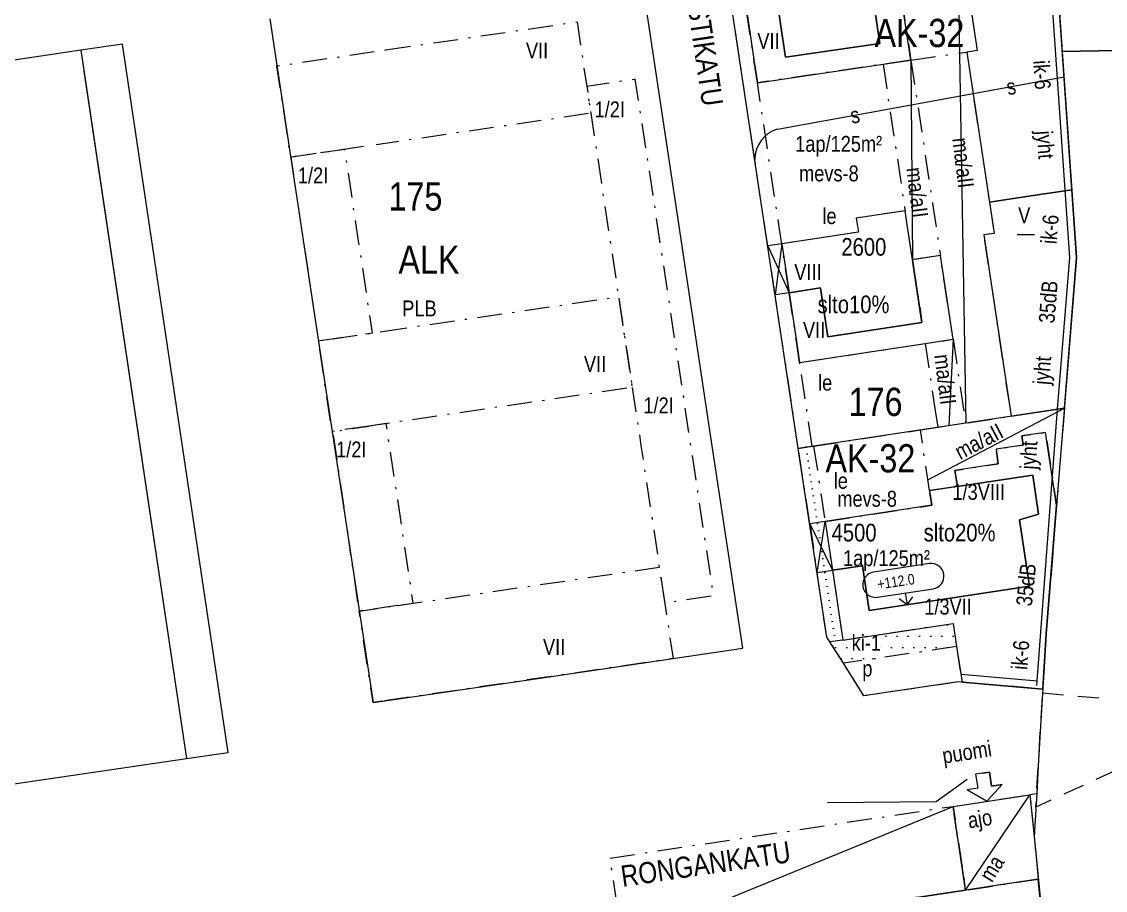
# Model space of a CAD drawing. Header units: metres. Extents: x 24485995 to 24488038, y 6819999 to 6822001.
# Drawn here: x 24487770.6 to 24487924.3, y 6821278.4 to 6821401.5 of the extents above; entities that cross this region are included whole.
import ezdxf

# ---------------------------------------------------------------- set-up
doc = ezdxf.new("R2010")
doc.units = ezdxf.units.M
for name, pattern in [('k10020', [0]), ('k10040', [10.3, 3.5, -1.5, 0.3, -1.5, 3.5]), ('k10050', [8, 3, -2, 3]), ('K10271', [0]), ('k10400', [0]), ('k10rt0', [0]), ('k10vi1', [0]), ('Osoitus_AK', [0])]:
    doc.linetypes.add(name, pattern=pattern)
for name, color, linetype, lineweight in [('AK_AsemakaavaTeksti_Kadun_puistonnimi', 7, 'Continuous', 0), ('AK_AsemakaavaTeksti_Korttelinumero', 7, 'Continuous', 0), ('AK_AsemakaavaViiva_Kaupunginosan_raja', 7, 'Continuous', 0), ('AK_JohdoillevarattuTeksti', 7, 'Continuous', 0), ('AK_JohdoillevarattuViiva', 7, 'Continuous', 0), ('AK_Kaavamerkinta_Kayttotarkoitusalue', 7, 'Continuous', 0), ('AK_KayttotarkoitusSymboliViiva_Rautatiealueen_kuvio', 14, 'Continuous', 0), ('AK_KayttotarkoitusSymboliViiva_Virkistysalueen_kuvio_murtoviiva', 7, 'Continuous', 0), ('AK_KayttotarkoitusViiva', 7, 'Continuous', 0), ('AK_LiikennointiSymboli_Ajoneuvoliittyma', 7, 'Continuous', 0), ('AK_LiikennointiTeksti_Autopaikkamerkinta_m2', 7, 'Continuous', 0), ('AK_LiikennointiViiva_Polkuviivoitus', 7, 'Continuous', 0), ('AK_MuuAsemakaavaTeksti_Alueenosan_kayttotarkoitus', 7, 'Continuous', 0), ('AK_MuuAsemakaavaTeksti_Erityismaarays', 7, 'Continuous', 0), ('AK_MuuAsemakaavaViiva_alueenosan_raja', 7, 'Continuous', 0), ('AK_MuuAsemakaavaViiva_Merkinnan_alleviivaus', 7, 'Continuous', 0), ('AK_MuuAsemakaavaViiva_Merkinnan_Kohdistusnuoli', 7, 'Continuous', 0), ('AK_MuuAsemakaavaViiva_Ohj_alueenosan_raja', 7, 'Continuous', 0), ('AK_Poistettava_merkintä', 7, 'Continuous', 0), ('AK_RakennusalaTeksti_Kerrosala_tai_luku', 7, 'Continuous', 0), ('AK_RakennusalaTeksti_Rakennusoikeus', 7, 'Continuous', 0), ('AK_RakennusalaViiva_Maanalaisen_tilan_viiva', 7, 'Continuous', 0), ('AK_RakennusalaViiva_Rakennusalan_raja__I_', 7, 'Continuous', 0), ('AK_RakentaminenTeksti_Korkeusmerkinta', 7, 'Continuous', 0), ('AK_RakentaminenTeksti_Korkeusmerkinta_ja_soikio_ja_nuoli', 7, 'Continuous', 0), ('AK_RakentaminenTeksti_Rakentamismaarays', 7, 'Continuous', 0), ('AK_RakentaminenViiva_dB_yms_aaltoviiva', 7, 'Continuous', 0), ('AK_RakentaminenViiva_Kulkuaukko', 7, 'Continuous', 0), ('AK_Tontti_Sitova', 7, 'Continuous', 0), ('AK_YmparistoAlue_Istutettava_alue', 7, 'Continuous', 0)]:
    doc.layers.add(name, color=color, linetype=linetype, lineweight=lineweight)
doc.styles.add('ArialNarrow', font='ARIALN.TTF')

# ---------------------------------------------------------------- blocks, each defined once
blk = doc.blocks.new('K10620')
at = {"layer": 'AK_LiikennointiSymboli_Ajoneuvoliittyma', "color": 7, "linetype": 'Continuous', "lineweight": 13, "extrusion": (0, 0, -1), "flags": 128}
blk.add_lwpolyline([(0, 4), (-1, 4), (-1, 2), (-2.5, 2), (0, 0), (2.5, 2)], dxfattribs=at)
at = {"layer": 'AK_LiikennointiSymboli_Ajoneuvoliittyma', "color": 7, "linetype": 'Continuous', "lineweight": 13, "flags": 128}
for points in [[(0, 4), (-1, 4), (-1, 2), (-2.5, 2)], [(0, 0), (2.5, 2), (1, 2), (1, 4), (-1, 4), (-1, 2), (-2.5, 2), (0, 0)]]:
    blk.add_lwpolyline(points, dxfattribs=at)

msp = doc.modelspace()

# ---------------------------------------------------------------- hatches: boundary and pattern name
at = {"layer": 'AK_YmparistoAlue_Istutettava_alue', "linetype": 'Continuous', "lineweight": 0}
h = msp.add_hatch(dxfattribs=at)
h.set_pattern_fill('DOTS', style=0)
h.set_pattern_definition([(0, (0, 0), (0.79375, 1.5875), [0, -1.5875])])
h.paths.add_polyline_path([(24487902.6734443, 6821316.27320058), (24487887.0488793, 6821313.912559331), (24487885.2009188, 6821313.642454371), (24487887.1148966, 6821310.6117893), (24487903.1684532, 6821312.992432091)], flags=0)

# ---------------------------------------------------------------- linework, layer by layer
at = {"layer": 'AK_AsemakaavaViiva_Kaupunginosan_raja', "linetype": 'k10020', "lineweight": 9, "flags": 128}
for points in [[(24487879.7023857, 6821577.89217098), (24487895.615286, 6821530.80369641), (24487899.6692676, 6821517.41484389), (24487905.9881303, 6821518.384870541), (24487910.8034429, 6821488.79521406), (24487916.4973176, 6821436.786645741), (24487916.4663405, 6821432.32968233), (24487916.5583991, 6821420.21577946), (24487916.7044061, 6821418.21579623), (24487918.15371, 6821397.305615417)], [(24487918.15371, 6821397.305615417), (24487920.1765836, 6821368.12021478), (24487916.1979501, 6821318.94363065), (24487915.8419832, 6821314.77866671), (24487915.0806579, 6821301.68473489), (24487914.750295, 6821296.06859322), (24487914.5251435, 6821292.13186526), (24487914.1455076, 6821286.10595448), (24487923.304498, 6821193.25579501)], [(24487916.19795012, 6821318.943630648), (24487915.8419822, 6821314.778666708)]]:
    msp.add_lwpolyline(points, dxfattribs=at)
at = {"layer": 'AK_JohdoillevarattuViiva', "linetype": 'Continuous', "lineweight": 5, "flags": 128}
msp.add_lwpolyline([(24487877.77838307, 6821386.309886431), (24487890.54310346, 6821388.617921901), (24487918.40349296, 6821393.703000979)], dxfattribs=at)
at = {"layer": 'AK_JohdoillevarattuViiva', "linetype": 'Continuous', "lineweight": 5}
msp.add_arc((24487878.98876771, 6821382.030451783), 4.447312883360309, 105.7928917867798, 180.1615914733269, dxfattribs=at)
at = {"layer": 'AK_KayttotarkoitusSymboliViiva_Rautatiealueen_kuvio', "linetype": 'k10rt0', "lineweight": 9, "flags": 128}
for points in [[(24487924.64604183, 6821852.720110704), (24487904.08358029, 6821852.361539736), (24487904.75428579, 6821807.941908055), (24487905.43297535, 6821762.949307509), (24487907.21854532, 6821686.10905562), (24487913.9824257, 6821671.386038392), (24487914.74472021, 6821645.3330756), (24487910.6907476, 6821634.894053151), (24487910.50346331, 6821632.81086052), (24487910.2023549, 6821627.33068035), (24487899.4684914, 6821621.940256291), (24487897.4930354, 6821624.77242487), (24487893.4658316, 6821630.70177727), (24487884.7569596, 6821641.67662624), (24487880.2880261, 6821647.15855009), (24487879.1810101, 6821648.209491991), (24487876.7110858, 6821650.244500852), (24487873.05414455, 6821653.849446465), (24487855.4176124, 6821681.95449471), (24487821.77048899, 6821715.949614729), (24487818.52860424, 6821719.225387265), (24487799.77128886, 6821735.351089866), (24487767.8722853, 6821767.048332176), (24487755.21320321, 6821781.917177107), (24487754.15719077, 6821783.157082304), (24487739.41492655, 6821800.471783208), (24487696.34864466, 6821848.581171733), (24487683.58441098, 6821858.142776372), (24487654.73575537, 6821879.753925173), (24487650.71070438, 6821881.856830463), (24487621.01908737, 6821897.368643151), (24487600.39392993, 6821873.181235921), (24487598.10943656, 6821864.476649626), (24487613.68648065, 6821859.044873778), (24487616.271488, 6821858.142911), (24487640.06953868, 6821849.844247383), (24487682.4393267, 6821818.053565655), (24487715.80283004, 6821790.927618366), (24487738.08405294, 6821771.239037644), (24487753.32701956, 6821757.467241853), (24487770.9402583, 6821740.395893523), (24487787.91356931, 6821723.124363481), (24487795.88921307, 6821708.091344854), (24487807.57174963, 6821689.160511232), (24487820.974267, 6821667.441691352), (24487821.77024078, 6821666.310749292), (24487824.33916858, 6821662.659924824), (24487840.7339012, 6821638.267392776), (24487845.60083519, 6821631.026487147), (24487845.64066321, 6821630.993727224), (24487848.93882458, 6821626.060259089), (24487850.4638896, 6821623.79135594), (24487879.54117701, 6821578.14522494), (24487879.7023857, 6821577.89217098), (24487895.61528601, 6821530.80369641), (24487899.66926781, 6821517.414843082), (24487905.9881303, 6821518.384870541), (24487910.8034429, 6821488.79521406), (24487916.4973176, 6821436.786645741), (24487916.4663405, 6821432.32968233), (24487916.5583991, 6821420.21577946), (24487916.7044061, 6821418.21579623), (24487918.15371, 6821397.305615417), (24487972.15308331, 6821398.289360647), (24487971.72620431, 6821400.0679158), (24487964.67533961, 6821452.650145851), (24487958.7884013, 6821526.967870741), (24487942.4943504, 6821632.63172495), (24487937.28294351, 6821689.54663168), (24487936.7627468, 6821689.744294732), (24487929.6197386, 6821696.06128245), (24487927.29513558, 6821700.490079006), (24487924.64604183, 6821852.720110704)], [(24487999.22161, 6821122.62183701), (24487997.6781459, 6821229.09576366), (24487996.7446885, 6821295.83102161), (24487972.15308331, 6821398.289360647), (24487918.15371, 6821397.305615417), (24487920.1765836, 6821368.12021478), (24487916.1979501, 6821318.94363065), (24487915.8419832, 6821314.77866671), (24487915.0806579, 6821301.68473489), (24487914.750295, 6821296.06859322), (24487914.5251435, 6821292.13186526), (24487914.1455076, 6821286.10595448), (24487923.304498, 6821193.25579501), (24487923.4974113, 6821121.010658361), (24487999.22161, 6821122.62183701)]]:
    msp.add_lwpolyline(points, dxfattribs=at)
at = {"layer": 'AK_KayttotarkoitusSymboliViiva_Virkistysalueen_kuvio_murtoviiva', "linetype": 'k10vi1', "lineweight": 9, "flags": 128}
msp.add_lwpolyline([(24487779.42479755, 6821394.523040054), (24487793.97671712, 6821297.108103612), (24487799.91256056, 6821297.978170399), (24487799.91056052, 6821297.994170244), (24487784.91542034, 6821398.37616946), (24487781.94867681, 6821397.933170669)], dxfattribs=at)
at = {"layer": 'AK_KayttotarkoitusViiva', "linetype": 'Continuous', "lineweight": 20, "flags": 128}
for points in [[(24487850.4638896, 6821623.79135594), (24487879.7023857, 6821577.89217098), (24487895.615286, 6821530.80369641), (24487899.6692676, 6821517.41484389), (24487905.9881303, 6821518.384870541), (24487910.8034429, 6821488.79521406), (24487916.4973176, 6821436.786645741), (24487916.4663405, 6821432.32968233), (24487916.5583991, 6821420.21577946), (24487916.7044061, 6821418.21579623), (24487918.15371, 6821397.305615417)], [(24487880.72355747, 6821341.07728954), (24487875.41948314, 6821376.203961863), (24487870.10741881, 6821411.381640059), (24487893.85290272, 6821414.864718846), (24487916.70440608, 6821418.215796234)], [(24487805.79688041, 6821401.950346112), (24487810.67892003, 6821369.616685939), (24487820.42799986, 6821305.049361685), (24487821.77196456, 6821305.246376208), (24487842.19553088, 6821308.241430949), (24487872.8658773, 6821312.739513152), (24487868.29780579, 6821342.997222558), (24487863.11673598, 6821377.307900952), (24487858.23467684, 6821409.640601282)], [(24487778.9815731, 6821397.490118094), (24487713.70727978, 6821387.738473563), (24487728.67744631, 6821287.531341662), (24487793.97671712, 6821297.108103612)], [(24487793.97671712, 6821297.108103612), (24487799.91256056, 6821297.978170399), (24487799.91056052, 6821297.994170244), (24487784.91542033, 6821398.376169459), (24487778.9815731, 6821397.490118094)], [(24487778.9815731, 6821397.490118094), (24487793.97671712, 6821297.108103612)], [(24487918.15371, 6821397.305615417), (24487920.1765836, 6821368.12021478), (24487916.1979501, 6821318.94363065), (24487915.8419832, 6821314.77866671), (24487915.0806579, 6821301.68473489), (24487914.750295, 6821296.06859322), (24487914.5251435, 6821292.13186526), (24487914.1455076, 6821286.10595448), (24487923.304498, 6821193.25579501), (24487923.4974113, 6821121.010658361), (24487999.22161, 6821122.62183701)], [(24487918.15371, 6821397.305615417), (24487972.15308331, 6821398.289360647)], [(24487918.44973765, 6821346.774389178), (24487904.45404228, 6821344.660352218), (24487880.72355747, 6821341.07728954)], [(24487884.76162392, 6821314.333546389), (24487880.72355747, 6821341.07728954)], [(24487915.38803788, 6821306.970735165), (24487903.38227807, 6821307.967678167), (24487890.02456301, 6821306.009642357), (24487887.1125966, 6821310.615589255), (24487884.76162392, 6821314.333546389)], [(24487902.659164, 6821290.34342192), (24487913.5653761, 6821291.98720888)], [(24487914.52514349, 6821292.131865253), (24487913.56537608, 6821291.987208872)], [(24487913.5653761, 6821291.98720888), (24487914.1455076, 6821286.10595448)], [(24487855.8357993, 6821271.15076833), (24487904.4475915, 6821278.477547641), (24487902.659164, 6821290.34342192)]]:
    msp.add_lwpolyline(points, dxfattribs=at)
at = {"layer": 'AK_LiikennointiViiva_Polkuviivoitus', "linetype": 'Continuous', "lineweight": 0, "flags": 128}
for points in [[(24487872.66519678, 6821401.139863675), (24487872.66498773, 6821401.139832112)], [(24487872.81448577, 6821400.151078853), (24487872.81422993, 6821400.151040224)], [(24487872.96377476, 6821399.162294025), (24487872.96347213, 6821399.162248332)], [(24487873.11306373, 6821398.173509193), (24487873.11271433, 6821398.173456438)], [(24487873.26235272, 6821397.18472436), (24487873.26195653, 6821397.184664538)], [(24487873.41164172, 6821396.195939521), (24487873.41119874, 6821396.195872639)], [(24487873.5608957, 6821395.207203484), (24487873.56048948, 6821395.207142173)], [(24487873.71013181, 6821394.21841066), (24487873.70984238, 6821394.218366974)], [(24487873.85936791, 6821393.229617829), (24487873.85919527, 6821393.229591772)], [(24487874.00869096, 6821392.24070203), (24487874.00856576, 6821392.240683113)], [(24487874.15806013, 6821391.251929288), (24487874.15791373, 6821391.251907171)], [(24487874.3074293, 6821390.263156543), (24487874.30726169, 6821390.263131222)], [(24487874.45679847, 6821389.274383795), (24487874.45660967, 6821389.274355273)], [(24487874.60616764, 6821388.285611045), (24487874.60595763, 6821388.285579316)], [(24487874.75553681, 6821387.296838291), (24487874.7553056, 6821387.296803362)], [(24487874.90490598, 6821386.308065535), (24487874.90465356, 6821386.308027402)], [(24487875.05427516, 6821385.319292774), (24487875.05400154, 6821385.31925144)], [(24487875.20364432, 6821384.330520013), (24487875.2033495, 6821384.330475473)], [(24487875.3530135, 6821383.341747247), (24487875.35269746, 6821383.341699505)], [(24487875.50238267, 6821382.352974478), (24487875.50204543, 6821382.352923537)], [(24487875.65175183, 6821381.364201707), (24487875.6513934, 6821381.364147561)], [(24487875.80112101, 6821380.375428936), (24487875.80074137, 6821380.375371584)], [(24487875.95049018, 6821379.386656159), (24487875.95008933, 6821379.386595603)], [(24487876.09985935, 6821378.397883378), (24487876.0994373, 6821378.397819621)], [(24487876.24922852, 6821377.409110595), (24487876.24878527, 6821377.409043632)], [(24487876.39859769, 6821376.420337808), (24487876.39813324, 6821376.420267645)], [(24487876.54789687, 6821375.431620517), (24487876.547431, 6821375.431550168)], [(24487876.69720145, 6821374.442837968), (24487876.69673558, 6821374.442767621)], [(24487876.84650603, 6821373.454055418), (24487876.84604015, 6821373.45398507)], [(24487876.99581061, 6821372.465272864), (24487876.99534474, 6821372.465202517)], [(24487877.14514016, 6821371.476455562), (24487877.14463835, 6821371.476379767)], [(24487877.2944824, 6821370.487678689), (24487877.29391039, 6821370.487592292)], [(24487877.53193187, 6821368.914978217), (24487877.53133947, 6821368.914888793)], [(24487877.681189, 6821367.926188486), (24487877.68061769, 6821367.926102245)], [(24487877.83044614, 6821366.937398755), (24487877.82989591, 6821366.937315697)], [(24487877.97970328, 6821365.948609018), (24487877.97917413, 6821365.948529143)], [(24487878.12896041, 6821364.95981928), (24487878.12845235, 6821364.959742585)], [(24487878.27821755, 6821363.971029537), (24487878.27773056, 6821363.970956029)], [(24487878.42747469, 6821362.982239795), (24487878.42700879, 6821362.982169465)], [(24487878.57675606, 6821361.993432143), (24487878.57629018, 6821361.99336181)], [(24487878.72603427, 6821361.004645575), (24487878.72556841, 6821361.00457524)], [(24487878.87531249, 6821360.015859005), (24487878.87484663, 6821360.015788671)], [(24487879.02459071, 6821359.02707243), (24487879.02412484, 6821359.027002097)], [(24487879.173869, 6821358.038285926), (24487879.17340312, 6821358.038215591)], [(24487879.32314779, 6821357.049499913), (24487879.32268192, 6821357.049429579)], [(24487879.47242657, 6821356.060713903), (24487879.4719607, 6821356.060643568)], [(24487879.62179118, 6821355.071864467), (24487879.6213253, 6821355.071794096)], [(24487879.77114466, 6821354.083089736), (24487879.77067878, 6821354.083019363)], [(24487879.92049814, 6821353.094315005), (24487879.92003226, 6821353.094244632)], [(24487880.06980919, 6821352.105571619), (24487880.06935559, 6821352.10550312)], [(24487880.21912577, 6821351.116791312), (24487880.21868446, 6821351.11672467)], [(24487880.36844233, 6821350.128011003), (24487880.36801334, 6821350.127946218)], [(24487880.51775892, 6821349.139230696), (24487880.51734222, 6821349.139167769)], [(24487880.66707549, 6821348.150450386), (24487880.66667111, 6821348.150389321)], [(24487880.81639208, 6821347.161670078), (24487880.816, 6821347.161610869)], [(24487880.96570867, 6821346.172889772), (24487880.96532889, 6821346.172832419)], [(24487881.11502526, 6821345.184109464), (24487881.11465778, 6821345.184053969)], [(24487881.26434184, 6821344.195329156), (24487881.26398667, 6821344.195275518)], [(24487881.41365844, 6821343.206548848), (24487881.41331556, 6821343.206497069)], [(24487881.56297503, 6821342.217768542), (24487881.56264447, 6821342.217718618)], [(24487881.71229164, 6821341.228988234), (24487881.71197337, 6821341.228940169)], [(24487881.90974944, 6821341.25592895), (24487881.7123998, 6821341.226116492)], [(24487882.05911558, 6821340.267156129), (24487881.86169761, 6821340.237333344)], [(24487882.20848175, 6821339.278383305), (24487882.01099541, 6821339.248550195)], [(24487882.35784791, 6821338.28961048), (24487882.16029322, 6821338.259767047)], [(24487882.50721408, 6821337.300837656), (24487882.30959104, 6821337.270983898)], [(24487882.65658024, 6821336.312064833), (24487882.45888886, 6821336.282200749)], [(24487882.80594642, 6821335.323292008), (24487882.60818668, 6821335.293417601)], [(24487882.95531259, 6821334.334519183), (24487882.75748451, 6821334.304634453)], [(24487883.10467877, 6821333.345746359), (24487882.90678233, 6821333.315851304)], [(24487883.25404494, 6821332.356973535), (24487883.05608017, 6821332.327068155)], [(24487883.40341114, 6821331.368200716), (24487883.205378, 6821331.338285005)], [(24487883.55274659, 6821330.379512557), (24487883.354677, 6821330.349609235)], [(24487883.70202546, 6821329.390726549), (24487883.50406136, 6821329.360839152)], [(24487883.85130434, 6821328.401940538), (24487883.65344574, 6821328.372069068)], [(24487884.00058321, 6821327.413154529), (24487883.80283011, 6821327.383298984)], [(24487884.1498621, 6821326.424368517), (24487883.95221449, 6821326.3945289)], [(24487884.29914098, 6821325.435582506), (24487884.10159886, 6821325.40575882)], [(24487884.44841986, 6821324.446796497), (24487884.25098325, 6821324.416988737)], [(24487884.59770663, 6821323.457988764), (24487884.40034093, 6821323.428187137)], [(24487884.74700792, 6821322.469206136), (24487884.54957218, 6821322.439393933)], [(24487884.89630922, 6821321.480423506), (24487884.69880341, 6821321.450600725)], [(24487885.04561052, 6821320.49164088), (24487884.84803465, 6821320.46180752)], [(24487885.19491182, 6821319.50285825), (24487884.99726591, 6821319.473014313)], [(24487885.34421313, 6821318.514075623), (24487885.14649715, 6821318.484221108)], [(24487885.49351444, 6821317.525292995), (24487885.2957284, 6821317.495427903)], [(24487885.64281575, 6821316.536510366), (24487885.44495966, 6821316.506634695)], [(24487885.79211706, 6821315.547727739), (24487885.59419092, 6821315.517841491)], [(24487885.94141838, 6821314.558945112), (24487885.74342218, 6821314.529048283)]]:
    msp.add_lwpolyline(points, dxfattribs=at)
at = {"layer": 'AK_MuuAsemakaavaViiva_alueenosan_raja', "linetype": 'k10040', "lineweight": 5, "flags": 128}
for points in [[(24487903.25169845, 6821416.242750493), (24487904.29071103, 6821409.362811494), (24487906.08873281, 6821397.45591673), (24487904.60576504, 6821397.238911988)], [(24487890.94100138, 6821407.363767868), (24487894.89791538, 6821407.943780846), (24487896.68993708, 6821396.07788681)], [(24487874.92241016, 6821392.886818507), (24487874.47340472, 6821395.861791348), (24487873.35539117, 6821403.266723629)], [(24487876.39349495, 6821369.75302047), (24487876.07949113, 6821371.833001588), (24487875.41948314, 6821376.203961863), (24487872.94345317, 6821392.596812366), (24487872.49544775, 6821395.562785229), (24487871.37643418, 6821402.976717286)], [(24487822.26149279, 6821397.541547697), (24487849.34890408, 6821401.514632056), (24487851.30492777, 6821388.56175348), (24487820.88103621, 6821384.099149366)], [(24487819.10013839, 6821383.83814216), (24487808.76090445, 6821382.322552406), (24487806.80488858, 6821395.275416268), (24487822.26149279, 6821397.541547697)], [(24487896.68993708, 6821396.07788681), (24487904.60576504, 6821397.238911988)], [(24487904.60576504, 6821397.238911988), (24487907.81580392, 6821375.980099121)], [(24487896.68993708, 6821396.07788681), (24487892.73302308, 6821395.49787429), (24487874.92241016, 6821392.886818507)], [(24487892.73302308, 6821395.49787429), (24487895.19505291, 6821379.191019847), (24487895.79606019, 6821375.211055251), (24487895.86806107, 6821374.733059498)], [(24487896.68993708, 6821396.07788681), (24487899.14996687, 6821379.788031587), (24487899.75097415, 6821375.808066838), (24487899.89997597, 6821374.82007558), (24487900.5719841, 6821370.369114932), (24487900.86998773, 6821368.392132389)], [(24487857.17200185, 6821349.702117709), (24487858.41001996, 6821341.504196441), (24487861.01605875, 6821324.241362234), (24487861.77807024, 6821319.198410669), (24487868.70392193, 6821320.214429229), (24487865.33187007, 6821342.549214725), (24487860.15080051, 6821376.85989238), (24487857.61377119, 6821393.378739007), (24487851.03791411, 6821392.41371879), (24487850.7299208, 6821392.368717846), (24487851.30492777, 6821388.56175348), (24487853.2289511, 6821375.814872473), (24487855.23097536, 6821362.55599573), (24487857.17200185, 6821349.702117709)], [(24487878.3714519, 6821370.053026081), (24487878.05744811, 6821372.132007249), (24487877.39744011, 6821376.502967607), (24487874.92241016, 6821392.886818507)], [(24487816.42870713, 6821383.44661897), (24487808.76090446, 6821382.322552407), (24487810.67892003, 6821369.616685939), (24487812.68693649, 6821356.318825033), (24487812.88393141, 6821356.347826768), (24487814.26789576, 6821356.549838948), (24487816.14884731, 6821356.825855458), (24487819.88675106, 6821357.374888139), (24487820.35573903, 6821357.432892324), (24487818.34172267, 6821370.773752158), (24487816.42870713, 6821383.44661897)], [(24487907.81580392, 6821375.980099121), (24487908.48781206, 6821371.530138121), (24487907.00284433, 6821371.312133757), (24487910.88090247, 6821345.631369187)], [(24487896.91507377, 6821367.795121089), (24487896.16606469, 6821372.756077062), (24487895.86806107, 6821374.733059498), (24487888.94221159, 6821373.718039099), (24487889.24521529, 6821371.705057118), (24487878.3714519, 6821370.053026081)], [(24487878.3714519, 6821370.053026081), (24487876.39349495, 6821369.75302047)], [(24487877.43850761, 6821362.831083218), (24487876.39349495, 6821369.75302047)], [(24487879.41646457, 6821363.130088702), (24487878.3714519, 6821370.053026081)], [(24487896.91507377, 6821367.795121089), (24487897.21407738, 6821365.817138624), (24487898.25909005, 6821358.895199887), (24487884.91038126, 6821356.879164071), (24487883.86536779, 6821363.801101098), (24487879.41646457, 6821363.130088702)], [(24487880.90948557, 6821353.2421808), (24487898.70709718, 6821355.929227808), (24487902.66201075, 6821356.526238256), (24487900.86998773, 6821368.392132389), (24487896.91507377, 6821367.795121089)], [(24487879.41646457, 6821363.130088702), (24487877.43850761, 6821362.831083218)], [(24487880.90948557, 6821353.2421808), (24487880.46147838, 6821356.208152315), (24487879.41646457, 6821363.130088702)], [(24487821.77170254, 6821357.650904562), (24487855.23097535, 6821362.55599573), (24487857.17200185, 6821349.702117709), (24487819.90381656, 6821344.23800556)], [(24487880.72355747, 6821341.07728954), (24487878.93152867, 6821352.943175579), (24487878.48352155, 6821355.909147093), (24487877.43850761, 6821362.831083218)], [(24487819.90381656, 6821344.23800556), (24487814.62795311, 6821343.464956599), (24487812.68693649, 6821356.318825033), (24487821.77170254, 6821357.650904562)], [(24487898.70709718, 6821355.929227808), (24487900.09712124, 6821346.728316179)], [(24487902.66201075, 6821356.526238256), (24487904.45404228, 6821344.660352218)], [(24487882.70151459, 6821341.375294771), (24487880.90948557, 6821353.2421808)], [(24487900.09712124, 6821346.728316179), (24487900.49912826, 6821344.063341771)], [(24487918.44973765, 6821346.774389178), (24487917.33684281, 6821333.019508518)], [(24487898.02718198, 6821343.690335239), (24487910.88090247, 6821345.631369187)], [(24487823.91370444, 6821318.800087229), (24487818.4719846, 6821318.003223094), (24487814.75894972, 6821343.48395782), (24487819.90381656, 6821344.23800556)], [(24487823.91370444, 6821318.800087229), (24487826.13980513, 6821319.126268761), (24487822.29475691, 6821344.593024177), (24487819.90381656, 6821344.23800556)], [(24487899.32620457, 6821335.088417855), (24487898.02718198, 6821343.690335239)], [(24487903.28111896, 6821335.685428302), (24487902.93811287, 6821337.959406464), (24487909.06797993, 6821338.885422649), (24487908.75497426, 6821340.961402713), (24487912.6108905, 6821341.54441289), (24487912.41688695, 6821342.829400549), (24487915.77881385, 6821343.337409425), (24487917.33684281, 6821333.019508518)], [(24487882.33658375, 6821330.39439214), (24487880.72355747, 6821341.07728954)], [(24487882.89851032, 6821341.405295289), (24487884.5115368, 6821330.727397843)], [(24487899.32620457, 6821335.088417855), (24487903.28111896, 6821335.685428302)], [(24487884.5115368, 6821330.727397843), (24487899.63921007, 6821333.0114378), (24487899.32620457, 6821335.088417855)], [(24487917.33684281, 6821333.019508518), (24487916.19795012, 6821318.943630648), (24487915.8419822, 6821314.778666708), (24487915.38803788, 6821306.970735165), (24487903.93426694, 6821307.934680672)], [(24487884.5115368, 6821330.727397843), (24487882.33658375, 6821330.39439214)], [(24487882.33658375, 6821330.39439214), (24487883.38160094, 6821323.477458574)], [(24487884.5115368, 6821330.727397843), (24487885.55655417, 6821323.805464322)], [(24487823.95585176, 6821318.806262904), (24487861.01605875, 6821324.241362234), (24487862.97208844, 6821311.288486633), (24487821.77196456, 6821305.246376208)], [(24487883.38160094, 6821323.477458574), (24487885.55655417, 6821323.805464322)], [(24487885.20161879, 6821313.638554404), (24487884.76162392, 6821314.333546389), (24487883.38160094, 6821323.477458574)], [(24487885.55655417, 6821323.805464322), (24487887.04957923, 6821313.917559286)], [(24487821.77196456, 6821305.246376208), (24487820.42799986, 6821305.049361685), (24487818.4719846, 6821318.003223094), (24487823.95585176, 6821318.806262904)], [(24487887.04957923, 6821313.917559286), (24487902.67224435, 6821316.276600546)], [(24487902.67224435, 6821316.276600546), (24487903.16825325, 6821312.990632105)], [(24487887.04957923, 6821313.917559286), (24487885.20161879, 6821313.638554404)], [(24487887.1125966, 6821310.615589255), (24487885.20161879, 6821313.638554404)], [(24487903.16825325, 6821312.990632105), (24487887.1125966, 6821310.615589255)], [(24487903.16825325, 6821312.990632105), (24487903.93426694, 6821307.934680672)], [(24487903.93426694, 6821307.934680672), (24487903.38227807, 6821307.967678167), (24487890.02456301, 6821306.009642357), (24487887.1125966, 6821310.615589255)], [(24487902.659164, 6821290.34342192), (24487913.5653761, 6821291.98720888), (24487914.147187, 6821286.088918141), (24487914.744886, 6821280.02955715), (24487904.4475915, 6821278.477547641), (24487902.659164, 6821290.34342192)], [(24487854.0473962, 6821283.01664438), (24487902.659164, 6821290.34342192), (24487904.4475915, 6821278.477547641), (24487855.8357993, 6821271.15076833), (24487854.0473962, 6821283.01664438)], [(24487907.4338371, 6821258.664372211), (24487904.4475915, 6821278.477547641), (24487914.744886, 6821280.02955715), (24487916.71439441, 6821260.06304784), (24487907.4338371, 6821258.664372211)]]:
    msp.add_lwpolyline(points, dxfattribs=at)
at = {"layer": 'AK_MuuAsemakaavaViiva_Merkinnan_alleviivaus', "linetype": 'Continuous', "lineweight": 5, "flags": 128}
msp.add_lwpolyline([(24487911.74833052, 6821371.377184121), (24487914.20576148, 6821371.377201085)], dxfattribs=at)
at = {"layer": 'AK_MuuAsemakaavaViiva_Merkinnan_Kohdistusnuoli', "linetype": 'Osoitus_AK', "lineweight": 5, "flags": 128}
msp.add_lwpolyline([(24487884.84686889, 6821290.877908656), (24487900.25369544, 6821291.036217411), (24487904.66753993, 6821294.207365587)], dxfattribs=at)
at = {"layer": 'AK_MuuAsemakaavaViiva_Ohj_alueenosan_raja', "linetype": 'k10050', "lineweight": 5, "flags": 128}
for points in [[(24487915.3564081, 6821306.42719585), (24487929.5664253, 6821305.13553013), (24487992.876782, 6821311.94624903), (24488000, 6821312.913094354)], [(24488000, 6821301.276828045), (24487995.0525682, 6821302.826671051), (24487925.5167124, 6821295.34564676), (24487914.4060221, 6821290.227291491), (24487915.3564081, 6821306.42719585)]]:
    msp.add_lwpolyline(points, dxfattribs=at)
at = {"layer": 'AK_Poistettava_merkintä', "linetype": 'k10040', "lineweight": 0, "flags": 128}
for points in [[(24487882.89851032, 6821341.405295289), (24487898.02718198, 6821343.690335239)], [(24487880.72355747, 6821341.07728954), (24487882.70151459, 6821341.375294771)], [(24487882.70151459, 6821341.375294771), (24487882.89851032, 6821341.405295289)]]:
    msp.add_lwpolyline(points, dxfattribs=at)
at = {"layer": 'AK_RakennusalaViiva_Maanalaisen_tilan_viiva', "linetype": 'Continuous', "lineweight": 5, "flags": 128}
for points in [[(24487903.25169845, 6821416.242750493), (24487904.45404228, 6821344.660352218)], [(24487896.68993708, 6821396.07788681), (24487896.91507377, 6821367.795121089)], [(24487902.66201075, 6821356.526238256), (24487902.08109388, 6821344.302345948)], [(24487899.0922005, 6821336.635402995), (24487918.44973765, 6821346.774389178)], [(24487904.4475915, 6821278.477547641), (24487913.5653761, 6821291.98720888)], [(24487855.8357993, 6821271.15076833), (24487902.659164, 6821290.34342192)]]:
    msp.add_lwpolyline(points, dxfattribs=at)
at = {"layer": 'AK_RakennusalaViiva_Rakennusalan_raja__I_', "linetype": 'K10271', "lineweight": 9, "flags": 128}
for points in [[(24487907.81580392, 6821375.980099121), (24487914.00466942, 6821376.887117656), (24487919.51254972, 6821377.694134245), (24487916.70440608, 6821418.215796234), (24487903.25169845, 6821416.242750493), (24487904.29071103, 6821409.362811494), (24487906.08873281, 6821397.45591673), (24487904.60576504, 6821397.238911988), (24487907.81580392, 6821375.980099121)], [(24487892.28501765, 6821398.463847728), (24487890.94100139, 6821407.363767868), (24487890.19499233, 6821412.30672341), (24487889.89598872, 6821414.284705601), (24487882.47515, 6821413.195680888), (24487882.77415362, 6821411.217698844), (24487872.3853794, 6821409.693664721), (24487873.35539117, 6821403.26672363), (24487877.8082944, 6821403.919737938), (24487878.21029926, 6821401.257762187), (24487878.92830794, 6821396.50580542), (24487892.28501765, 6821398.463847728)], [(24487874.47340472, 6821395.861791349), (24487874.92241016, 6821392.886818508), (24487892.73302308, 6821395.49787429), (24487896.68993708, 6821396.07788681), (24487894.89791538, 6821407.943780846), (24487890.94100139, 6821407.363767868), (24487892.28501765, 6821398.463847728), (24487878.92830794, 6821396.50580542), (24487878.21029926, 6821401.257762187), (24487877.8082944, 6821403.919737938), (24487873.35539117, 6821403.26672363), (24487874.47340472, 6821395.861791349)], [(24487908.48781206, 6821371.530138122), (24487907.00284433, 6821371.312133758), (24487910.88090247, 6821345.631369187), (24487918.44973765, 6821346.774389178), (24487920.17658364, 6821368.120213774), (24487919.51254972, 6821377.694134245), (24487914.00466942, 6821376.887117656), (24487907.81580392, 6821375.980099121), (24487908.48781206, 6821371.530138122)], [(24487896.16606469, 6821372.756077063), (24487895.86806107, 6821374.733059498), (24487888.94221159, 6821373.718039099), (24487889.24521529, 6821371.705057118), (24487878.3714519, 6821370.053026082), (24487879.41646457, 6821363.130088702), (24487883.86536779, 6821363.801101098), (24487884.91038126, 6821356.879164072), (24487898.25909005, 6821358.895199887), (24487897.21407738, 6821365.817138625), (24487896.91507377, 6821367.795121089), (24487896.16606469, 6821372.756077063)], [(24487880.46147838, 6821356.208152315), (24487880.90948557, 6821353.242180801), (24487898.70709718, 6821355.929227808), (24487902.66201076, 6821356.526238257), (24487900.86998773, 6821368.39213239), (24487896.91507377, 6821367.795121089), (24487897.21407738, 6821365.817138625), (24487898.25909005, 6821358.895199887), (24487884.91038126, 6821356.879164072), (24487883.86536779, 6821363.801101098), (24487879.41646457, 6821363.130088702), (24487880.46147838, 6821356.208152315)], [(24487887.04957923, 6821313.917559286), (24487902.67224435, 6821316.276600546), (24487903.16825325, 6821312.990632105), (24487903.93426694, 6821307.934680672), (24487915.38803789, 6821306.970735165), (24487915.84198221, 6821314.778666708), (24487916.19795012, 6821318.943630648), (24487917.33684281, 6821333.019508518), (24487915.77881385, 6821343.337409425), (24487912.41688695, 6821342.829400549), (24487912.6108905, 6821341.54441289), (24487908.75497426, 6821340.961402713), (24487909.06797993, 6821338.885422649), (24487902.93811287, 6821337.959406464), (24487903.28111896, 6821335.685428303), (24487913.95988755, 6821337.297456509), (24487914.79990308, 6821331.734509937), (24487912.08796396, 6821330.94650618), (24487913.50599016, 6821321.5525964), (24487890.76447894, 6821318.120536319), (24487889.80946267, 6821324.447475555), (24487885.55655417, 6821323.805464322), (24487887.04957923, 6821313.917559286)], [(24487884.5115368, 6821330.727397842), (24487885.55655417, 6821323.805464322), (24487889.80946267, 6821324.447475555), (24487890.76447894, 6821318.120536319), (24487913.50599016, 6821321.5525964), (24487912.08796396, 6821330.94650618), (24487914.79990308, 6821331.734509937), (24487913.95988755, 6821337.297456509), (24487903.28111896, 6821335.685428303), (24487899.32620457, 6821335.088417855), (24487899.63921007, 6821333.011437801), (24487884.5115368, 6821330.727397842)], [(24487855.8357993, 6821271.15076833), (24487857.8541829, 6821257.75219181), (24487864.0449595, 6821216.6561407), (24487883.03768661, 6821219.518540411), (24487888.9144153, 6821220.404223991), (24487882.7275747, 6821262.033213471), (24487906.43055891, 6821265.32093298), (24487907.4338371, 6821258.664372211), (24487916.71439441, 6821260.06304784), (24487914.744886, 6821280.02955715), (24487904.4475915, 6821278.477547641), (24487855.8357993, 6821271.15076833)]]:
    msp.add_lwpolyline(points, dxfattribs=at)
at = {"layer": 'AK_RakentaminenTeksti_Korkeusmerkinta_ja_soikio_ja_nuoli', "linetype": 'Continuous', "lineweight": 5, "flags": 128}
for points in [[(24487899.30648661, 6821324.735618337), (24487891.39596078, 6821323.542479208)], [(24487891.93287339, 6821319.982742582), (24487899.84339922, 6821321.175881711)], [(24487895.8881363, 6821320.579312146), (24487896.14167837, 6821318.898325405)], [(24487896.14167837, 6821318.898325405), (24487895.00372025, 6821319.737998744)], [(24487896.14167837, 6821318.898325405), (24487896.98135171, 6821320.036283527)]]:
    msp.add_lwpolyline(points, dxfattribs=at)
at = {"layer": 'AK_RakentaminenTeksti_Korkeusmerkinta_ja_soikio_ja_nuoli', "linetype": 'Continuous', "lineweight": 5}
for centre, start, end in [((24487899.57494292, 6821322.955750024), 278.5772301518201, 98.57723015182), ((24487891.66441708, 6821321.762610895), 98.57723015182006, 278.5772301518201)]:
    msp.add_arc(centre, 1.8, start, end, dxfattribs=at)
at = {"layer": 'AK_RakentaminenViiva_dB_yms_aaltoviiva', "linetype": 'k10400', "lineweight": 0, "flags": 128}
for points in [[(24487915.70642738, 6821418.146792199), (24487919.17360468, 6821368.125209622), (24487917.43375978, 6821346.62138649)], [(24487917.43375978, 6821346.62138649), (24487914.4950531, 6821307.490726913)], [(24487914.58187124, 6821308.098486486), (24487903.83508603, 6821309.046434964)], [(24487914.39105782, 6821307.053730428), (24487914.39005799, 6821307.02873065)]]:
    msp.add_lwpolyline(points, dxfattribs=at)
at = {"layer": 'AK_RakentaminenViiva_Kulkuaukko', "linetype": 'Continuous', "lineweight": 5, "flags": 128}
for points in [[(24487876.39149491, 6821369.769020326), (24487879.41646457, 6821363.130088702)], [(24487878.3714519, 6821370.053026081), (24487877.43850761, 6821362.831083218)], [(24487882.33658375, 6821330.39439214), (24487885.55655417, 6821323.805464322)], [(24487883.38160094, 6821323.477458574), (24487884.5115368, 6821330.727397843)]]:
    msp.add_lwpolyline(points, dxfattribs=at)
at = {"layer": 'AK_Tontti_Sitova', "linetype": 'Continuous', "lineweight": 9, "flags": 128}
msp.add_lwpolyline([(24487916.71439441, 6821260.06304784), (24487890.4857132, 6821256.11011529), (24487895.7125489, 6821221.428772791), (24487883.03768661, 6821219.518540411), (24487884.6453935, 6821208.85100918), (24487883.6140406, 6821208.695573671), (24487885.4016234, 6821196.83452091), (24487837.7794225, 6821189.65736445), (24487826.171357, 6821266.67973791), (24487855.8357993, 6821271.15076833), (24487904.4475915, 6821278.477547641), (24487902.659164, 6821290.34342192), (24487913.5653761, 6821291.98720888), (24487914.147187, 6821286.088918141), (24487916.71439441, 6821260.06304784)], dxfattribs=at)

# ---------------------------------------------------------------- block references
at = {"layer": 'AK_LiikennointiSymboli_Ajoneuvoliittyma', "color": 7, "lineweight": 5, "rotation": 8.518452749128155}
msp.add_blockref('K10620', (24487907.43932296, 6821291.077097119), dxfattribs=at)

# ---------------------------------------------------------------- texts
at = {"layer": 'AK_AsemakaavaTeksti_Kadun_puistonnimi', "linetype": 'Continuous', "lineweight": 5, "style": 'ArialNarrow'}
for s, rotation, p in [('POSTIKATU', 278.3422666892499, (24487864.30451226, 6821408.678254817)), ('RONGANKATU', 8.38036372804271, (24487855.81089514, 6821278.925178676))]:
    msp.add_text(s, height=3.000000000000001, rotation=rotation, dxfattribs=at).set_placement(p)
at = {"layer": 'AK_AsemakaavaTeksti_Korttelinumero', "linetype": 'Continuous', "lineweight": 5, "style": 'ArialNarrow'}
for s, p in [('175', (24487822.61938073, 6821374.774700547)), ('176', (24487887.85225959, 6821345.666011987))]:
    msp.add_text(s, height=4, dxfattribs=at).set_placement(p)
at = {"layer": 'AK_JohdoillevarattuTeksti', "linetype": 'Continuous', "lineweight": 0, "style": 'ArialNarrow'}
for rotation, p in [(10.34376768579892, (24487910.45494987, 6821391.108647311)), (10.24912203504027, (24487888.31793702, 6821387.072339242))]:
    msp.add_text('s', height=2.25, rotation=rotation, dxfattribs=at).set_placement(p)
at = {"layer": 'AK_Kaavamerkinta_Kayttotarkoitusalue', "linetype": 'Continuous', "lineweight": 0, "style": 'ArialNarrow'}
for s, p in [('AK-32', (24487891.53284862, 6821397.939552194)), ('ALK', (24487824.03380968, 6821365.818580843)), ('AK-32', (24487884.57737908, 6821337.668293865))]:
    msp.add_text(s, height=4, dxfattribs=at).set_placement(p)
at = {"layer": 'AK_LiikennointiTeksti_Autopaikkamerkinta_m2', "linetype": 'Continuous', "lineweight": 0, "style": 'ArialNarrow'}
for p in [(24487880.28662609, 6821383.103576966), (24487887.06448716, 6821324.394106084)]:
    msp.add_text('1ap/125m²', height=2.25, dxfattribs=at).set_placement(p)
at = {"layer": 'AK_MuuAsemakaavaTeksti_Alueenosan_kayttotarkoitus', "linetype": 'Continuous', "lineweight": 0, "style": 'ArialNarrow'}
for s, rotation, p in [('ma/aII', 277.1375944525453, (24487902.54063082, 6821384.965743283)), ('ma/aII', 277.1147002210685, (24487896.0298707, 6821380.762533726)), ('ma/aII', 277.4057981810752, (24487899.98739732, 6821354.264109191)), ('ma/aII', 27.63948333183106, (24487903.66968782, 6821339.410389206)), ('ajo', 9.057664336471532, (24487904.94029895, 6821287.207034919)), ('ma', 58.24929348755455, (24487908.16497505, 6821279.443263744))]:
    msp.add_text(s, height=2.25, rotation=rotation, dxfattribs=at).set_placement(p)
msp.add_text('p', height=2.25, dxfattribs=at).set_placement((24487889.79661718, 6821308.760322693))
at = {"layer": 'AK_MuuAsemakaavaTeksti_Erityismaarays', "linetype": 'Continuous', "lineweight": 0, "style": 'ArialNarrow'}
for s, rotation, p in [('ik-6', 273.970386124386, (24487914.00968418, 6821396.001230303)), ('jyht', 273.970386124386, (24487914.49665067, 6821386.017475587)), ('ik-6', 85.37071111137573, (24487917.33249252, 6821369.965807592)), ('35dB', 85.37071111137573, (24487917.03434698, 6821358.738010748)), ('jyht', 85.37071111137573, (24487916.26397879, 6821350.027463168)), ('jyht', 86.71143334129147, (24487914.40882058, 6821338.040755951)), ('35dB', 83.99561385621774, (24487913.82484486, 6821318.634666082)), ('puomi', 9.029712552427895, (24487901.32844117, 6821296.372406152))]:
    msp.add_text(s, height=2.25, rotation=rotation, dxfattribs=at).set_placement(p)
for s, p in [('mevs-8', (24487880.8360445, 6821378.915772497)), ('le', (24487884.13991747, 6821372.864315038)), ('PLB', (24487824.57499721, 6821359.780356614)), ('le', (24487883.53032305, 6821349.260410187)), ('le', (24487885.74220083, 6821335.350868491)), ('mevs-8', (24487886.25925634, 6821332.805788605)), ('ki-1', (24487888.28294566, 6821312.389481395))]:
    msp.add_text(s, height=2.25, dxfattribs=at).set_placement(p)
at = {"layer": 'AK_RakennusalaTeksti_Kerrosala_tai_luku', "linetype": 'Continuous', "lineweight": 0, "style": 'ArialNarrow'}
for s, p in [('VII', (24487842.11290298, 6821396.328847321)), ('VII', (24487874.91780731, 6821397.678179424)), ('1/2I', (24487851.84071356, 6821387.988232271)), ('1/2I', (24487809.77973022, 6821378.632297322)), ('V', (24487911.89600118, 6821372.972643161)), ('VIII', (24487880.15960242, 6821364.928077888)), ('VII', (24487881.3878774, 6821356.731253481)), ('VII', (24487850.33665434, 6821351.90227275)), ('1/2I', (24487858.76524456, 6821346.048460937)), ('1/2I', (24487815.19726684, 6821339.794026833)), ('1/3VIII', (24487902.57640062, 6821333.77747159)), ('1/3VII', (24487898.58560655, 6821317.516771889)), ('VII', (24487844.52958511, 6821311.814310312))]:
    msp.add_text(s, height=2.25, dxfattribs=at).set_placement(p)
at = {"layer": 'AK_RakennusalaTeksti_Rakennusoikeus', "linetype": 'Continuous', "lineweight": 0, "style": 'ArialNarrow'}
for s, p in [('2600', (24487886.83168431, 6821368.380678232)), ('slto10%', (24487883.45485802, 6821360.231427577)), ('4500', (24487885.44616912, 6821327.887130129)), ('slto20%', (24487898.49483195, 6821327.895528932))]:
    msp.add_text(s, height=2.5, dxfattribs=at).set_placement(p)
at = {"layer": 'AK_RakentaminenTeksti_Korkeusmerkinta', "linetype": 'Continuous', "lineweight": 0, "style": 'ArialNarrow'}
msp.add_text('+112.0', height=1.5, rotation=8.57717775239064, dxfattribs=at).set_placement((24487892.06097118, 6821321.063943229))
at = {"layer": 'AK_RakentaminenTeksti_Rakentamismaarays', "linetype": 'Continuous', "lineweight": 0, "style": 'ArialNarrow'}
msp.add_text('ik-6', height=2.25, rotation=85.70302776426075, dxfattribs=at).set_placement((24487913.17452865, 6821309.641127188))

doc.saveas('drawing.dxf')
